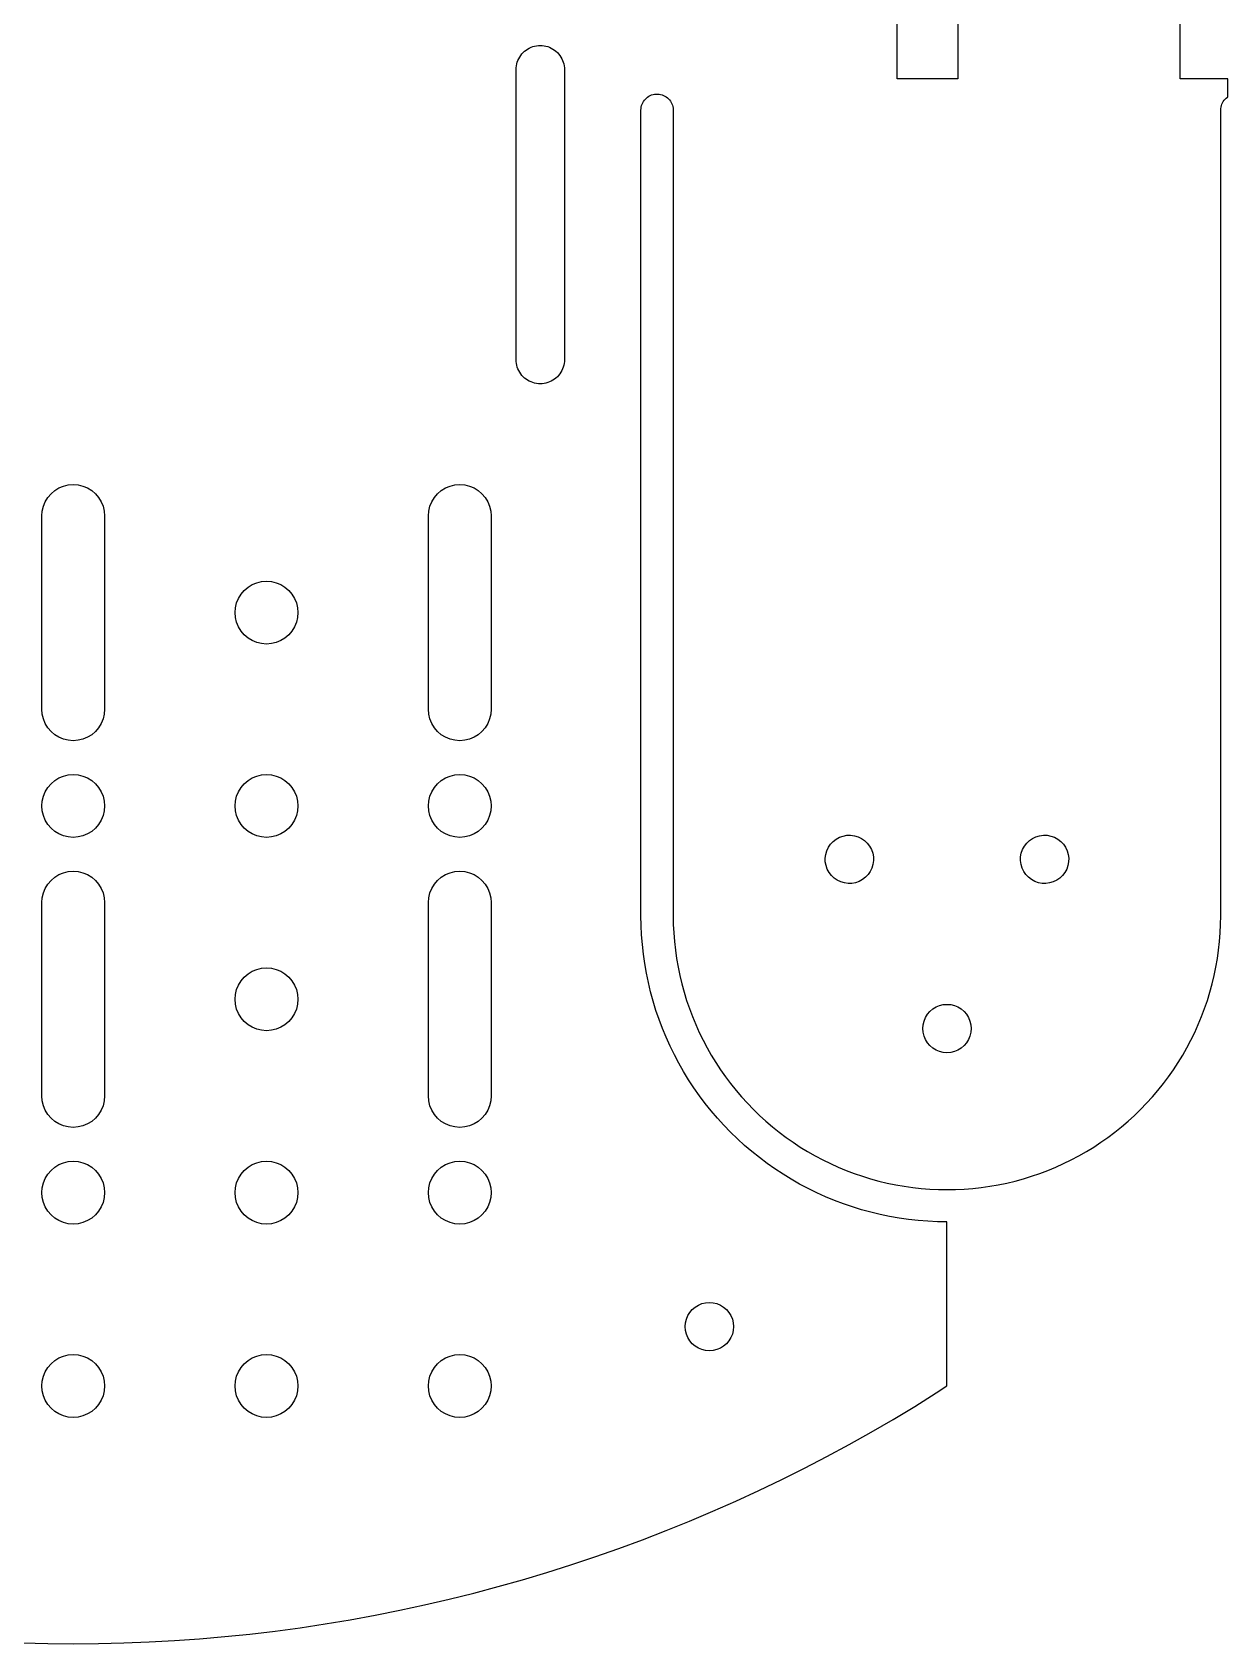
# Model space of a CAD drawing. Header units: metres. Extents: x -72 to 72, y -100 to 100.
# Drawn here: x -2.5 to 71.7, y -100 to 0 of the extents above; entities that cross this region are included whole.
import ezdxf

# ---------------------------------------------------------------- set-up
doc = ezdxf.new("R2010")
doc.units = ezdxf.units.M

msp = doc.modelspace()

# ---------------------------------------------------------------- linework, layer by layer
for p, q in [((51.1544, -2.86661), (51.1543, 13.8333)), ((54.9233, 13.8334), (54.9233, -2.86661)), ((68.7389, -2.86661), (68.7388, 13.8333)), ((28.2162, -1.02103), (28.319, -0.96349)), ((28.319, -0.96349), (28.426, -0.91417)), ((28.426, -0.91417), (28.5365, -0.87341)), ((28.5365, -0.87341), (28.6498, -0.84143)), ((28.6498, -0.84143), (28.7653, -0.81847)), ((28.7653, -0.81847), (28.8823, -0.80461)), ((28.8823, -0.80461), (29, -0.79999)), ((29, -0.79999), (29.1177, -0.80461)), ((29.1177, -0.80461), (29.2346, -0.81847)), ((29.2346, -0.81847), (29.3502, -0.84143)), ((29.3502, -0.84143), (29.4635, -0.87341)), ((29.4635, -0.87341), (29.574, -0.91417)), ((29.574, -0.91417), (29.681, -0.96349)), ((29.681, -0.96349), (29.7837, -1.02103)), ((27.5185, -2.06534), (27.5414, -1.94983)), ((27.5414, -1.94983), (27.5734, -1.83647)), ((27.5734, -1.83647), (27.6142, -1.72597)), ((27.6142, -1.72597), (27.6635, -1.619)), ((27.6635, -1.619), (27.721, -1.51625)), ((27.721, -1.51625), (27.7865, -1.41832)), ((27.7865, -1.41832), (27.8594, -1.32582)), ((27.8594, -1.32582), (27.9393, -1.23933)), ((27.9393, -1.23933), (28.0258, -1.15938)), ((28.0258, -1.15938), (28.1183, -1.08647)), ((28.1183, -1.08647), (28.2162, -1.02103)), ((29.7837, -1.02103), (29.8817, -1.08647)), ((29.8817, -1.08647), (29.9742, -1.15938)), ((29.9742, -1.15938), (30.0607, -1.23933)), ((30.0607, -1.23933), (30.1406, -1.32582)), ((30.1406, -1.32582), (30.2135, -1.41832)), ((30.2135, -1.41832), (30.2789, -1.51625)), ((30.2789, -1.51625), (30.3365, -1.619)), ((30.3365, -1.619), (30.3858, -1.72597)), ((30.3858, -1.72597), (30.4266, -1.83647)), ((30.4266, -1.83647), (30.4585, -1.94983)), ((30.4585, -1.94983), (30.4815, -2.06534)), ((27.5, -2.29999), (27.5046, -2.1823)), ((27.5, -20.3), (27.5, -2.29999)), ((27.5046, -2.1823), (27.5185, -2.06534)), ((30.4815, -2.06534), (30.4954, -2.1823)), ((30.4954, -2.1823), (30.5, -2.29999)), ((30.5, -2.29999), (30.5, -20.3)), ((54.9233, -2.86661), (51.1544, -2.86661)), ((71.686, -2.86661), (68.7389, -2.86661)), ((71.686, -3.99159), (71.686, -2.86661)), ((35.6645, -4.00574), (35.7432, -3.95401)), ((35.7432, -3.95401), (35.8265, -3.90993)), ((35.8265, -3.90993), (35.9135, -3.87387)), ((35.9135, -3.87387), (36.0036, -3.84616)), ((36.0036, -3.84616), (36.0958, -3.82706)), ((36.0958, -3.82706), (36.1895, -3.81673)), ((36.1895, -3.81673), (36.2837, -3.81525)), ((36.2837, -3.81525), (36.3776, -3.82263)), ((36.3776, -3.82263), (36.4704, -3.83884)), ((36.4704, -3.83884), (36.5613, -3.86369)), ((36.5613, -3.86369), (36.6494, -3.897)), ((36.6494, -3.897), (36.734, -3.93845)), ((36.734, -3.93845), (36.8143, -3.98767)), ((36.8143, -3.98767), (36.8897, -4.04424)), ((71.6644, -4.00574), (71.686, -3.99159)), ((35.2522, -4.81474), (35.2567, -4.72064)), ((35.2522, -54.8147), (35.2522, -4.81474)), ((35.2567, -4.72064), (35.27, -4.62737)), ((35.27, -4.62737), (35.292, -4.53577)), ((35.292, -4.53577), (35.3225, -4.44662)), ((35.3225, -4.44662), (35.3612, -4.36076)), ((35.3612, -4.36076), (35.4079, -4.27893)), ((35.4079, -4.27893), (35.4621, -4.20184)), ((35.4621, -4.20184), (35.5233, -4.1302)), ((35.5233, -4.1302), (35.5909, -4.06464)), ((35.5909, -4.06464), (35.6645, -4.00574)), ((36.8897, -4.04424), (36.9594, -4.10765)), ((36.9594, -4.10765), (37.0228, -4.17732)), ((37.0228, -4.17732), (37.0793, -4.25267)), ((37.0793, -4.25267), (37.1286, -4.33299)), ((37.1286, -4.33299), (37.17, -4.4176)), ((37.17, -4.4176), (37.2033, -4.50574)), ((37.2033, -4.50574), (37.2282, -4.5966)), ((37.2282, -4.5966), (37.2444, -4.68942)), ((37.2444, -4.68942), (37.2518, -4.78334)), ((37.2518, -4.78334), (37.2522, -54.8147)), ((71.2522, -4.81474), (71.2567, -4.72064)), ((71.2522, -54.8147), (71.2522, -4.81474)), ((71.2567, -4.72064), (71.2699, -4.62737)), ((71.2699, -4.62737), (71.2919, -4.53577)), ((71.2919, -4.53577), (71.3225, -4.44662)), ((71.3225, -4.44662), (71.3612, -4.36076)), ((71.3612, -4.36076), (71.4079, -4.27893)), ((71.4079, -4.27893), (71.4621, -4.20184)), ((71.4621, -4.20184), (71.5233, -4.1302)), ((71.5233, -4.1302), (71.5909, -4.06464)), ((71.5909, -4.06464), (71.6644, -4.00574)), ((27.5046, -20.4177), (27.5, -20.3)), ((27.5185, -20.5346), (27.5046, -20.4177)), ((27.5414, -20.6502), (27.5185, -20.5346)), ((27.5734, -20.7635), (27.5414, -20.6502)), ((27.6142, -20.874), (27.5734, -20.7635)), ((27.6635, -20.981), (27.6142, -20.874)), ((27.721, -21.0837), (27.6635, -20.981)), ((30.3365, -20.981), (30.2789, -21.0837)), ((30.3858, -20.874), (30.3365, -20.981)), ((30.4266, -20.7635), (30.3858, -20.874)), ((30.4585, -20.6502), (30.4266, -20.7635)), ((30.4815, -20.5346), (30.4585, -20.6502)), ((30.4954, -20.4177), (30.4815, -20.5346)), ((30.5, -20.3), (30.4954, -20.4177)), ((27.7865, -21.1817), (27.721, -21.0837)), ((27.8594, -21.2742), (27.7865, -21.1817)), ((27.9393, -21.3607), (27.8594, -21.2742)), ((28.0258, -21.4406), (27.9393, -21.3607)), ((28.1183, -21.5135), (28.0258, -21.4406)), ((28.2162, -21.5789), (28.1183, -21.5135)), ((28.319, -21.6365), (28.2162, -21.5789)), ((28.426, -21.6858), (28.319, -21.6365)), ((28.5365, -21.7266), (28.426, -21.6858)), ((28.6498, -21.7585), (28.5365, -21.7266)), ((28.7653, -21.7815), (28.6498, -21.7585)), ((28.8823, -21.7954), (28.7653, -21.7815)), ((29, -21.8), (28.8823, -21.7954)), ((29.1177, -21.7954), (29, -21.8)), ((29.2346, -21.7815), (29.1177, -21.7954)), ((29.3502, -21.7585), (29.2346, -21.7815)), ((29.4635, -21.7266), (29.3502, -21.7585)), ((29.574, -21.6858), (29.4635, -21.7266)), ((29.681, -21.6365), (29.574, -21.6858)), ((29.7837, -21.5789), (29.681, -21.6365)), ((29.8817, -21.5135), (29.7837, -21.5789)), ((29.9742, -21.4406), (29.8817, -21.5135)), ((30.0607, -21.3607), (29.9742, -21.4406)), ((30.1406, -21.2742), (30.0607, -21.3607)), ((30.2135, -21.1817), (30.1406, -21.2742)), ((30.2789, -21.0837), (30.2135, -21.1817)), ((-1.73755, -29.1147), (-1.57765, -28.8538)), ((-1.57765, -28.8538), (-1.37892, -28.6211)), ((-1.37892, -28.6211), (-1.14622, -28.4223)), ((-1.14622, -28.4223), (-0.88531, -28.2625)), ((-0.88531, -28.2625), (-0.6026, -28.1454)), ((-0.6026, -28.1454), (-0.30505, -28.0739)), ((-0.30505, -28.0739), (0, -28.0499)), ((0, -28.0499), (0.30505, -28.0739)), ((0.30505, -28.0739), (0.6026, -28.1454)), ((0.6026, -28.1454), (0.88531, -28.2625)), ((0.88531, -28.2625), (1.14622, -28.4223)), ((1.14622, -28.4223), (1.37892, -28.6211)), ((1.37892, -28.6211), (1.57765, -28.8538)), ((1.57765, -28.8538), (1.73755, -29.1147)), ((22.2624, -29.1147), (22.4223, -28.8538)), ((22.4223, -28.8538), (22.6211, -28.6211)), ((22.6211, -28.6211), (22.8538, -28.4223)), ((22.8538, -28.4223), (23.1147, -28.2625)), ((23.1147, -28.2625), (23.3974, -28.1454)), ((23.3974, -28.1454), (23.6949, -28.0739)), ((23.6949, -28.0739), (24, -28.0499)), ((24, -28.0499), (24.3051, -28.0739)), ((24.3051, -28.0739), (24.6026, -28.1454)), ((24.6026, -28.1454), (24.8853, -28.2625)), ((24.8853, -28.2625), (25.1462, -28.4223)), ((25.1462, -28.4223), (25.3789, -28.6211)), ((25.3789, -28.6211), (25.5777, -28.8538)), ((25.5777, -28.8538), (25.7375, -29.1147)), ((-1.95009, -30), (-1.92609, -29.6949)), ((-1.95009, -42), (-1.95009, -30)), ((-1.92609, -29.6949), (-1.85464, -29.3974)), ((-1.85464, -29.3974), (-1.73755, -29.1147)), ((1.73755, -29.1147), (1.85464, -29.3974)), ((1.85464, -29.3974), (1.92609, -29.6949)), ((1.92609, -29.6949), (1.95009, -30)), ((1.95009, -30), (1.95009, -42)), ((22.0499, -30), (22.0739, -29.6949)), ((22.0499, -42), (22.0499, -30)), ((22.0739, -29.6949), (22.1453, -29.3974)), ((22.1453, -29.3974), (22.2624, -29.1147)), ((25.7375, -29.1147), (25.8546, -29.3974)), ((25.8546, -29.3974), (25.9261, -29.6949)), ((25.9261, -29.6949), (25.9501, -30)), ((25.9501, -30), (25.9501, -42)), ((10.2625, -35.1147), (10.4224, -34.8538)), ((10.4224, -34.8538), (10.6211, -34.6212)), ((10.6211, -34.6212), (10.8538, -34.4224)), ((10.8538, -34.4224), (11.1147, -34.2625)), ((11.1147, -34.2625), (11.3974, -34.1454)), ((11.3974, -34.1454), (11.6949, -34.074)), ((11.6949, -34.074), (12, -34.05)), ((12, -34.05), (12.305, -34.074)), ((12.305, -34.074), (12.6026, -34.1454)), ((12.6026, -34.1454), (12.8853, -34.2625)), ((12.8853, -34.2625), (13.1462, -34.4224)), ((13.1462, -34.4224), (13.3788, -34.6212)), ((13.3788, -34.6212), (13.5776, -34.8538)), ((13.5776, -34.8538), (13.7375, -35.1147)), ((10.05, -36), (10.074, -35.695)), ((10.074, -36.3051), (10.05, -36)), ((10.074, -35.695), (10.1454, -35.3974)), ((10.1454, -35.3974), (10.2625, -35.1147)), ((13.7375, -35.1147), (13.8546, -35.3974)), ((13.8546, -35.3974), (13.926, -35.695)), ((13.926, -35.695), (13.95, -36)), ((13.95, -36), (13.926, -36.3051)), ((10.1454, -36.6026), (10.074, -36.3051)), ((10.2625, -36.8853), (10.1454, -36.6026)), ((10.4224, -37.1462), (10.2625, -36.8853)), ((13.7375, -36.8853), (13.5776, -37.1462)), ((13.8546, -36.6026), (13.7375, -36.8853)), ((13.926, -36.3051), (13.8546, -36.6026)), ((10.6211, -37.3789), (10.4224, -37.1462)), ((10.8538, -37.5776), (10.6211, -37.3789)), ((11.1147, -37.7375), (10.8538, -37.5776)), ((11.3974, -37.8546), (11.1147, -37.7375)), ((11.6949, -37.926), (11.3974, -37.8546)), ((12, -37.95), (11.6949, -37.926)), ((12.305, -37.926), (12, -37.95)), ((12.6026, -37.8546), (12.305, -37.926)), ((12.8853, -37.7375), (12.6026, -37.8546)), ((13.1462, -37.5776), (12.8853, -37.7375)), ((13.3788, -37.3789), (13.1462, -37.5776)), ((13.5776, -37.1462), (13.3788, -37.3789)), ((-1.92609, -42.3051), (-1.95009, -42)), ((1.95009, -42), (1.92609, -42.3051)), ((22.0739, -42.3051), (22.0499, -42)), ((25.9501, -42), (25.9261, -42.3051)), ((-1.85464, -42.6026), (-1.92609, -42.3051)), ((-1.73755, -42.8853), (-1.85464, -42.6026)), ((-1.57765, -43.1462), (-1.73755, -42.8853)), ((1.73755, -42.8853), (1.57765, -43.1462)), ((1.85464, -42.6026), (1.73755, -42.8853)), ((1.92609, -42.3051), (1.85464, -42.6026)), ((22.1453, -42.6026), (22.0739, -42.3051)), ((22.2624, -42.8853), (22.1453, -42.6026)), ((22.4223, -43.1462), (22.2624, -42.8853)), ((25.7375, -42.8853), (25.5777, -43.1462)), ((25.8546, -42.6026), (25.7375, -42.8853)), ((25.9261, -42.3051), (25.8546, -42.6026)), ((-1.37892, -43.3789), (-1.57765, -43.1462)), ((-1.14622, -43.5777), (-1.37892, -43.3789)), ((-0.88531, -43.7376), (-1.14622, -43.5777)), ((-0.6026, -43.8547), (-0.88531, -43.7376)), ((-0.30505, -43.9261), (-0.6026, -43.8547)), ((0, -43.9501), (-0.30505, -43.9261)), ((0.30505, -43.9261), (0, -43.9501)), ((0.6026, -43.8547), (0.30505, -43.9261)), ((0.88531, -43.7376), (0.6026, -43.8547)), ((1.14622, -43.5777), (0.88531, -43.7376)), ((1.37892, -43.3789), (1.14622, -43.5777)), ((1.57765, -43.1462), (1.37892, -43.3789)), ((22.6211, -43.3789), (22.4223, -43.1462)), ((22.8538, -43.5777), (22.6211, -43.3789)), ((23.1147, -43.7376), (22.8538, -43.5777)), ((23.3974, -43.8547), (23.1147, -43.7376)), ((23.6949, -43.9261), (23.3974, -43.8547)), ((24, -43.9501), (23.6949, -43.9261)), ((24.3051, -43.9261), (24, -43.9501)), ((24.6026, -43.8547), (24.3051, -43.9261)), ((24.8853, -43.7376), (24.6026, -43.8547)), ((25.1462, -43.5777), (24.8853, -43.7376)), ((25.3789, -43.3789), (25.1462, -43.5777)), ((25.5777, -43.1462), (25.3789, -43.3789)), ((-1.73746, -47.1147), (-1.57758, -46.8538)), ((-1.57758, -46.8538), (-1.37885, -46.6212)), ((-1.37885, -46.6212), (-1.14618, -46.4224)), ((-1.14618, -46.4224), (-0.88527, -46.2625)), ((-0.88527, -46.2625), (-0.60257, -46.1454)), ((-0.60257, -46.1454), (-0.30504, -46.074)), ((-0.30504, -46.074), (0, -46.05)), ((0, -46.05), (0.30504, -46.074)), ((0.30504, -46.074), (0.60257, -46.1454)), ((0.60257, -46.1454), (0.88527, -46.2625)), ((0.88527, -46.2625), (1.14618, -46.4224)), ((1.14618, -46.4224), (1.37885, -46.6212)), ((1.37885, -46.6212), (1.57758, -46.8538)), ((1.57758, -46.8538), (1.73746, -47.1147)), ((10.2625, -47.1147), (10.4224, -46.8538)), ((10.4224, -46.8538), (10.6211, -46.6212)), ((10.6211, -46.6212), (10.8538, -46.4224)), ((10.8538, -46.4224), (11.1147, -46.2625)), ((11.1147, -46.2625), (11.3974, -46.1454)), ((11.3974, -46.1454), (11.6949, -46.074)), ((11.6949, -46.074), (12, -46.05)), ((12, -46.05), (12.305, -46.074)), ((12.305, -46.074), (12.6026, -46.1454)), ((12.6026, -46.1454), (12.8853, -46.2625)), ((12.8853, -46.2625), (13.1462, -46.4224)), ((13.1462, -46.4224), (13.3788, -46.6212)), ((13.3788, -46.6212), (13.5776, -46.8538)), ((13.5776, -46.8538), (13.7375, -47.1147)), ((22.2625, -47.1147), (22.4224, -46.8538)), ((22.4224, -46.8538), (22.6211, -46.6212)), ((22.6211, -46.6212), (22.8538, -46.4224)), ((22.8538, -46.4224), (23.1147, -46.2625)), ((23.1147, -46.2625), (23.3974, -46.1454)), ((23.3974, -46.1454), (23.6949, -46.074)), ((23.6949, -46.074), (24, -46.05)), ((24, -46.05), (24.305, -46.074)), ((24.305, -46.074), (24.6026, -46.1454)), ((24.6026, -46.1454), (24.8853, -46.2625)), ((24.8853, -46.2625), (25.1462, -46.4224)), ((25.1462, -46.4224), (25.3788, -46.6212)), ((25.3788, -46.6212), (25.5776, -46.8538)), ((25.5776, -46.8538), (25.7375, -47.1147)), ((-1.95, -48), (-1.92598, -47.695)), ((-1.92598, -48.3051), (-1.95, -48)), ((-1.92598, -47.695), (-1.85455, -47.3974)), ((-1.85455, -47.3974), (-1.73746, -47.1147)), ((1.73746, -47.1147), (1.85455, -47.3974)), ((1.85455, -47.3974), (1.92598, -47.695)), ((1.92598, -47.695), (1.95, -48)), ((1.95, -48), (1.92598, -48.3051)), ((10.05, -48), (10.074, -47.695)), ((10.074, -48.3051), (10.05, -48)), ((10.074, -47.695), (10.1454, -47.3974)), ((10.1454, -47.3974), (10.2625, -47.1147)), ((13.7375, -47.1147), (13.8546, -47.3974)), ((13.8546, -47.3974), (13.926, -47.695)), ((13.926, -47.695), (13.95, -48)), ((13.95, -48), (13.926, -48.3051)), ((22.05, -48), (22.074, -47.695)), ((22.074, -48.3051), (22.05, -48)), ((22.074, -47.695), (22.1454, -47.3974)), ((22.1454, -47.3974), (22.2625, -47.1147)), ((25.7375, -47.1147), (25.8546, -47.3974)), ((25.8546, -47.3974), (25.926, -47.695)), ((25.926, -47.695), (25.95, -48)), ((25.95, -48), (25.926, -48.3051)), ((-1.85455, -48.6026), (-1.92598, -48.3051)), ((-1.73746, -48.8853), (-1.85455, -48.6026)), ((-1.57758, -49.1462), (-1.73746, -48.8853)), ((1.73746, -48.8853), (1.57758, -49.1462)), ((1.85455, -48.6026), (1.73746, -48.8853)), ((1.92598, -48.3051), (1.85455, -48.6026)), ((10.1454, -48.6026), (10.074, -48.3051)), ((10.2625, -48.8853), (10.1454, -48.6026)), ((10.4224, -49.1462), (10.2625, -48.8853)), ((13.7375, -48.8853), (13.5776, -49.1462)), ((13.8546, -48.6026), (13.7375, -48.8853)), ((13.926, -48.3051), (13.8546, -48.6026)), ((22.1454, -48.6026), (22.074, -48.3051)), ((22.2625, -48.8853), (22.1454, -48.6026)), ((22.4224, -49.1462), (22.2625, -48.8853)), ((25.7375, -48.8853), (25.5776, -49.1462)), ((25.8546, -48.6026), (25.7375, -48.8853)), ((25.926, -48.3051), (25.8546, -48.6026)), ((-1.37885, -49.3789), (-1.57758, -49.1462)), ((-1.14618, -49.5776), (-1.37885, -49.3789)), ((-0.88527, -49.7375), (-1.14618, -49.5776)), ((-0.60257, -49.8546), (-0.88527, -49.7375)), ((-0.30504, -49.926), (-0.60257, -49.8546)), ((0, -49.95), (-0.30504, -49.926)), ((0.30504, -49.926), (0, -49.95)), ((0.60257, -49.8546), (0.30504, -49.926)), ((0.88527, -49.7375), (0.60257, -49.8546)), ((1.14618, -49.5776), (0.88527, -49.7375)), ((1.37885, -49.3789), (1.14618, -49.5776)), ((1.57758, -49.1462), (1.37885, -49.3789)), ((10.6211, -49.3789), (10.4224, -49.1462)), ((10.8538, -49.5776), (10.6211, -49.3789)), ((11.1147, -49.7375), (10.8538, -49.5776)), ((11.3974, -49.8546), (11.1147, -49.7375)), ((11.6949, -49.926), (11.3974, -49.8546)), ((12, -49.95), (11.6949, -49.926)), ((12.305, -49.926), (12, -49.95)), ((12.6026, -49.8546), (12.305, -49.926)), ((12.8853, -49.7375), (12.6026, -49.8546)), ((13.1462, -49.5776), (12.8853, -49.7375)), ((13.3788, -49.3789), (13.1462, -49.5776)), ((13.5776, -49.1462), (13.3788, -49.3789)), ((22.6211, -49.3789), (22.4224, -49.1462)), ((22.8538, -49.5776), (22.6211, -49.3789)), ((23.1147, -49.7375), (22.8538, -49.5776)), ((23.3974, -49.8546), (23.1147, -49.7375)), ((23.6949, -49.926), (23.3974, -49.8546)), ((24, -49.95), (23.6949, -49.926)), ((24.305, -49.926), (24, -49.95)), ((24.6026, -49.8546), (24.305, -49.926)), ((24.8853, -49.7375), (24.6026, -49.8546)), ((25.1462, -49.5776), (24.8853, -49.7375)), ((25.3788, -49.3789), (25.1462, -49.5776)), ((25.5776, -49.1462), (25.3788, -49.3789)), ((47.3731, -50.0567), (47.58, -49.9444)), ((47.58, -49.9444), (47.8018, -49.8659)), ((47.8018, -49.8659), (48.0333, -49.823)), ((48.0333, -49.823), (48.2686, -49.8168)), ((48.2686, -49.8168), (48.5019, -49.8475)), ((48.5019, -49.8475), (48.7276, -49.9144)), ((48.7276, -49.9144), (48.9401, -50.0157)), ((59.5644, -50.0157), (59.7769, -49.9144)), ((59.7769, -49.9144), (60.0025, -49.8475)), ((60.0025, -49.8475), (60.2359, -49.8168)), ((60.2359, -49.8168), (60.4712, -49.823)), ((60.4712, -49.823), (60.7026, -49.8659)), ((60.7026, -49.8659), (60.9245, -49.9444)), ((60.9245, -49.9444), (61.1314, -50.0567)), ((46.6921, -51.2363), (46.7229, -51.0029)), ((46.7229, -51.0029), (46.7897, -50.7772)), ((46.7897, -50.7772), (46.891, -50.5647)), ((46.891, -50.5647), (47.0244, -50.3708)), ((47.0244, -50.3708), (47.1864, -50.2)), ((47.1864, -50.2), (47.3731, -50.0567)), ((48.9401, -50.0157), (49.134, -50.149)), ((49.134, -50.149), (49.3048, -50.3111)), ((49.3048, -50.3111), (49.4481, -50.4978)), ((49.4481, -50.4978), (49.5604, -50.7047)), ((49.5604, -50.7047), (49.639, -50.9265)), ((49.639, -50.9265), (49.6819, -51.158)), ((58.8226, -51.158), (58.8655, -50.9265)), ((58.8655, -50.9265), (58.9441, -50.7047)), ((58.9441, -50.7047), (59.0564, -50.4978)), ((59.0564, -50.4978), (59.1997, -50.3111)), ((59.1997, -50.3111), (59.3704, -50.149)), ((59.3704, -50.149), (59.5644, -50.0157)), ((61.1314, -50.0567), (61.3181, -50.2)), ((61.3181, -50.2), (61.4801, -50.3708)), ((61.4801, -50.3708), (61.6134, -50.5647)), ((61.6134, -50.5647), (61.7148, -50.7772)), ((61.7148, -50.7772), (61.7816, -51.0029)), ((61.7816, -51.0029), (61.8124, -51.2363)), ((46.6983, -51.4715), (46.6921, -51.2363)), ((46.7412, -51.703), (46.6983, -51.4715)), ((46.8197, -51.9249), (46.7412, -51.703)), ((46.9321, -52.1317), (46.8197, -51.9249)), ((49.5904, -51.8523), (49.4891, -52.0647)), ((49.6573, -51.6266), (49.5904, -51.8523)), ((49.688, -51.3932), (49.6573, -51.6266)), ((49.6819, -51.158), (49.688, -51.3932)), ((58.8165, -51.3932), (58.8226, -51.158)), ((58.8472, -51.6266), (58.8165, -51.3932)), ((58.914, -51.8523), (58.8472, -51.6266)), ((59.0154, -52.0647), (58.914, -51.8523)), ((61.6847, -51.9249), (61.5724, -52.1317)), ((61.7633, -51.703), (61.6847, -51.9249)), ((61.8062, -51.4715), (61.7633, -51.703)), ((61.8124, -51.2363), (61.8062, -51.4715)), ((-1.73755, -53.1147), (-1.57765, -52.8538)), ((-1.57765, -52.8538), (-1.37892, -52.6211)), ((-1.37892, -52.6211), (-1.14622, -52.4223)), ((-1.14622, -52.4223), (-0.88531, -52.2625)), ((-0.88531, -52.2625), (-0.6026, -52.1454)), ((-0.6026, -52.1454), (-0.30505, -52.0739)), ((-0.30505, -52.0739), (0, -52.0499)), ((0, -52.0499), (0.30505, -52.0739)), ((0.30505, -52.0739), (0.6026, -52.1454)), ((0.6026, -52.1454), (0.88531, -52.2625)), ((0.88531, -52.2625), (1.14622, -52.4223)), ((1.14622, -52.4223), (1.37892, -52.6211)), ((1.37892, -52.6211), (1.57765, -52.8538)), ((1.57765, -52.8538), (1.73755, -53.1147)), ((22.2624, -53.1147), (22.4223, -52.8538)), ((22.4223, -52.8538), (22.6211, -52.6211)), ((22.6211, -52.6211), (22.8538, -52.4223)), ((22.8538, -52.4223), (23.1147, -52.2625)), ((23.1147, -52.2625), (23.3974, -52.1454)), ((23.3974, -52.1454), (23.6949, -52.0739)), ((23.6949, -52.0739), (24, -52.0499)), ((24, -52.0499), (24.3051, -52.0739)), ((24.3051, -52.0739), (24.6026, -52.1454)), ((24.6026, -52.1454), (24.8853, -52.2625)), ((24.8853, -52.2625), (25.1462, -52.4223)), ((25.1462, -52.4223), (25.3789, -52.6211)), ((25.3789, -52.6211), (25.5777, -52.8538)), ((25.5777, -52.8538), (25.7375, -53.1147)), ((47.0754, -52.3185), (46.9321, -52.1317)), ((47.2461, -52.4805), (47.0754, -52.3185)), ((47.4401, -52.6138), (47.2461, -52.4805)), ((47.6525, -52.7151), (47.4401, -52.6138)), ((47.8782, -52.782), (47.6525, -52.7151)), ((48.1116, -52.8127), (47.8782, -52.782)), ((48.3469, -52.8065), (48.1116, -52.8127)), ((48.5783, -52.7636), (48.3469, -52.8065)), ((48.8002, -52.6851), (48.5783, -52.7636)), ((49.007, -52.5728), (48.8002, -52.6851)), ((49.1938, -52.4295), (49.007, -52.5728)), ((49.3558, -52.2587), (49.1938, -52.4295)), ((49.4891, -52.0647), (49.3558, -52.2587)), ((59.1487, -52.2587), (59.0154, -52.0647)), ((59.3107, -52.4295), (59.1487, -52.2587)), ((59.4975, -52.5728), (59.3107, -52.4295)), ((59.7043, -52.6851), (59.4975, -52.5728)), ((59.9262, -52.7636), (59.7043, -52.6851)), ((60.1576, -52.8065), (59.9262, -52.7636)), ((60.3929, -52.8127), (60.1576, -52.8065)), ((60.6263, -52.782), (60.3929, -52.8127)), ((60.852, -52.7151), (60.6263, -52.782)), ((61.0644, -52.6138), (60.852, -52.7151)), ((61.2584, -52.4805), (61.0644, -52.6138)), ((61.4291, -52.3185), (61.2584, -52.4805)), ((61.5724, -52.1317), (61.4291, -52.3185)), ((-1.95009, -54), (-1.92609, -53.6949)), ((-1.95009, -66), (-1.95009, -54)), ((-1.92609, -53.6949), (-1.85464, -53.3974)), ((-1.85464, -53.3974), (-1.73755, -53.1147)), ((1.73755, -53.1147), (1.85464, -53.3974)), ((1.85464, -53.3974), (1.92609, -53.6949)), ((1.92609, -53.6949), (1.95009, -54)), ((1.95009, -54), (1.95009, -66)), ((22.0499, -54), (22.0739, -53.6949)), ((22.0499, -66), (22.0499, -54)), ((22.0739, -53.6949), (22.1453, -53.3974)), ((22.1453, -53.3974), (22.2624, -53.1147)), ((25.7375, -53.1147), (25.8546, -53.3974)), ((25.8546, -53.3974), (25.9261, -53.6949)), ((25.9261, -53.6949), (25.9501, -54)), ((25.9501, -54), (25.9501, -66)), ((35.2616, -55.4115), (35.2522, -54.8147)), ((37.2522, -54.8147), (37.2606, -55.3487)), ((71.2439, -55.3487), (71.2522, -54.8147)), ((35.2897, -56.0078), (35.2616, -55.4115)), ((35.3366, -56.6028), (35.2897, -56.0078)), ((37.2606, -55.3487), (37.2858, -55.8822)), ((37.2858, -55.8822), (37.3277, -56.4146)), ((71.1768, -56.4146), (71.2187, -55.8822)), ((71.2187, -55.8822), (71.2439, -55.3487)), ((35.4021, -57.1961), (35.3366, -56.6028)), ((37.3277, -56.4146), (37.3863, -56.9454)), ((37.3863, -56.9454), (37.4615, -57.4741)), ((71.0429, -57.4741), (71.1182, -56.9454)), ((71.1182, -56.9454), (71.1768, -56.4146)), ((35.4862, -57.787), (35.4021, -57.1961)), ((35.5888, -58.375), (35.4862, -57.787)), ((37.4615, -57.4741), (37.5534, -58.0002)), ((37.5534, -58.0002), (37.6617, -58.5232)), ((70.8428, -58.5232), (70.9511, -58.0002)), ((70.9511, -58.0002), (71.0429, -57.4741)), ((10.2625, -59.1147), (10.4224, -58.8538)), ((10.4224, -58.8538), (10.6211, -58.6212)), ((10.6211, -58.6212), (10.8538, -58.4224)), ((10.8538, -58.4224), (11.1147, -58.2625)), ((11.1147, -58.2625), (11.3974, -58.1454)), ((11.3974, -58.1454), (11.6949, -58.074)), ((11.6949, -58.074), (12, -58.05)), ((12, -58.05), (12.305, -58.074)), ((12.305, -58.074), (12.6026, -58.1454)), ((12.6026, -58.1454), (12.8853, -58.2625)), ((12.8853, -58.2625), (13.1462, -58.4224)), ((13.1462, -58.4224), (13.3788, -58.6212)), ((13.3788, -58.6212), (13.5776, -58.8538)), ((13.5776, -58.8538), (13.7375, -59.1147)), ((35.7098, -58.9595), (35.5888, -58.375)), ((35.8492, -59.5398), (35.7098, -58.9595)), ((37.6617, -58.5232), (37.7863, -59.0425)), ((70.7182, -59.0425), (70.8428, -58.5232)), ((10.05, -60), (10.074, -59.695)), ((10.074, -60.305), (10.05, -60)), ((10.074, -59.695), (10.1454, -59.3974)), ((10.1454, -59.3974), (10.2625, -59.1147)), ((13.7375, -59.1147), (13.8546, -59.3974)), ((13.8546, -59.3974), (13.926, -59.695)), ((13.926, -59.695), (13.95, -60)), ((13.95, -60), (13.926, -60.305)), ((36.0067, -60.1156), (35.8492, -59.5398)), ((37.7863, -59.0425), (37.9273, -59.5576)), ((37.9273, -59.5576), (38.0843, -60.068)), ((70.4202, -60.068), (70.5772, -59.5576)), ((70.5772, -59.5576), (70.7182, -59.0425)), ((10.1454, -60.6026), (10.074, -60.305)), ((10.2625, -60.8853), (10.1454, -60.6026)), ((10.4224, -61.1462), (10.2625, -60.8853)), ((13.7375, -60.8853), (13.5776, -61.1462)), ((13.8546, -60.6026), (13.7375, -60.8853)), ((13.926, -60.305), (13.8546, -60.6026)), ((36.1822, -60.6861), (36.0067, -60.1156)), ((36.3755, -61.2508), (36.1822, -60.6861)), ((38.0843, -60.068), (38.2573, -60.5733)), ((38.2573, -60.5733), (38.446, -61.0728)), ((52.9157, -61.1337), (53.0387, -60.9331)), ((53.0387, -60.9331), (53.1916, -60.7541)), ((53.1916, -60.7541), (53.3706, -60.6012)), ((53.3706, -60.6012), (53.5713, -60.4782)), ((53.5713, -60.4782), (53.7887, -60.3882)), ((53.7887, -60.3882), (54.0176, -60.3332)), ((54.0176, -60.3332), (54.2522, -60.3147)), ((54.2522, -60.3147), (54.4869, -60.3332)), ((54.4869, -60.3332), (54.7158, -60.3882)), ((54.7158, -60.3882), (54.9332, -60.4782)), ((54.9332, -60.4782), (55.1339, -60.6012)), ((55.1339, -60.6012), (55.3129, -60.7541)), ((55.3129, -60.7541), (55.4658, -60.9331)), ((55.4658, -60.9331), (55.5887, -61.1337)), ((70.0584, -61.0728), (70.2472, -60.5733)), ((70.2472, -60.5733), (70.4202, -60.068)), ((10.6211, -61.3788), (10.4224, -61.1462)), ((10.8538, -61.5776), (10.6211, -61.3788)), ((11.1147, -61.7375), (10.8538, -61.5776)), ((11.3974, -61.8546), (11.1147, -61.7375)), ((11.6949, -61.926), (11.3974, -61.8546)), ((12, -61.95), (11.6949, -61.926)), ((12.305, -61.926), (12, -61.95)), ((12.6026, -61.8546), (12.305, -61.926)), ((12.8853, -61.7375), (12.6026, -61.8546)), ((13.1462, -61.5776), (12.8853, -61.7375)), ((13.3788, -61.3788), (13.1462, -61.5776)), ((13.5776, -61.1462), (13.3788, -61.3788)), ((36.5865, -61.8091), (36.3755, -61.2508)), ((36.8149, -62.3605), (36.5865, -61.8091)), ((38.446, -61.0728), (38.6504, -61.5663)), ((38.6504, -61.5663), (38.8702, -62.053)), ((52.7522, -61.8147), (52.7707, -61.5801)), ((52.7707, -62.0494), (52.7522, -61.8147)), ((52.7707, -61.5801), (52.8257, -61.3512)), ((52.8257, -61.3512), (52.9157, -61.1337)), ((55.5887, -61.1337), (55.6788, -61.3512)), ((55.6788, -61.3512), (55.7338, -61.5801)), ((55.7338, -61.5801), (55.7522, -61.8147)), ((55.7522, -61.8147), (55.7338, -62.0494)), ((69.6343, -62.053), (69.8541, -61.5663)), ((69.8541, -61.5663), (70.0584, -61.0728)), ((37.0605, -62.9045), (36.8149, -62.3605)), ((37.3231, -63.4406), (37.0605, -62.9045)), ((38.8702, -62.053), (39.1051, -62.5326)), ((39.1051, -62.5326), (39.355, -63.0045)), ((39.355, -63.0045), (39.6196, -63.4684)), ((52.8257, -62.2783), (52.7707, -62.0494)), ((52.9157, -62.4957), (52.8257, -62.2783)), ((53.0387, -62.6964), (52.9157, -62.4957)), ((53.1916, -62.8754), (53.0387, -62.6964)), ((53.3706, -63.0283), (53.1916, -62.8754)), ((55.3129, -62.8754), (55.1339, -63.0283)), ((55.4658, -62.6964), (55.3129, -62.8754)), ((55.5887, -62.4957), (55.4658, -62.6964)), ((55.6788, -62.2783), (55.5887, -62.4957)), ((55.7338, -62.0494), (55.6788, -62.2783)), ((68.8849, -63.4684), (69.1494, -63.0045)), ((69.1494, -63.0045), (69.3994, -62.5326)), ((69.3994, -62.5326), (69.6343, -62.053)), ((37.6024, -63.968), (37.3231, -63.4406)), ((37.8981, -64.4865), (37.6024, -63.968)), ((39.6196, -63.4684), (39.8987, -63.9238)), ((39.8987, -63.9238), (40.1919, -64.3701)), ((53.5713, -63.1512), (53.3706, -63.0283)), ((53.7887, -63.2413), (53.5713, -63.1512)), ((54.0176, -63.2963), (53.7887, -63.2413)), ((54.2522, -63.3147), (54.0176, -63.2963)), ((54.4869, -63.2963), (54.2522, -63.3147)), ((54.7158, -63.2413), (54.4869, -63.2963)), ((54.9332, -63.1512), (54.7158, -63.2413)), ((55.1339, -63.0283), (54.9332, -63.1512)), ((68.3126, -64.3701), (68.6058, -63.9238)), ((68.6058, -63.9238), (68.8849, -63.4684)), ((38.21, -64.9954), (37.8981, -64.4865)), ((38.5377, -65.4943), (38.21, -64.9954)), ((40.1919, -64.3701), (40.499, -64.8071)), ((40.499, -64.8071), (40.8196, -65.2342)), ((67.6849, -65.2342), (68.0055, -64.8071)), ((68.0055, -64.8071), (68.3126, -64.3701)), ((-1.92609, -66.3051), (-1.95009, -66)), ((1.95009, -66), (1.92609, -66.3051)), ((22.0739, -66.3051), (22.0499, -66)), ((25.9501, -66), (25.9261, -66.3051)), ((38.8809, -65.9827), (38.5377, -65.4943)), ((39.2393, -66.46), (38.8809, -65.9827)), ((40.8196, -65.2342), (41.1535, -65.6509)), ((41.1535, -65.6509), (41.5004, -66.057)), ((67.0041, -66.057), (67.351, -65.6509)), ((67.351, -65.6509), (67.6849, -65.2342)), ((-1.85464, -66.6026), (-1.92609, -66.3051)), ((-1.73755, -66.8853), (-1.85464, -66.6026)), ((-1.57765, -67.1462), (-1.73755, -66.8853)), ((1.73755, -66.8853), (1.57765, -67.1462)), ((1.85464, -66.6026), (1.73755, -66.8853)), ((1.92609, -66.3051), (1.85464, -66.6026)), ((22.1453, -66.6026), (22.0739, -66.3051)), ((22.2624, -66.8853), (22.1453, -66.6026)), ((22.4223, -67.1462), (22.2624, -66.8853)), ((25.7375, -66.8853), (25.5777, -67.1462)), ((25.8546, -66.6026), (25.7375, -66.8853)), ((25.9261, -66.3051), (25.8546, -66.6026)), ((39.6125, -66.9258), (39.2393, -66.46)), ((40.0001, -67.3797), (39.6125, -66.9258)), ((41.5004, -66.057), (41.8598, -66.452)), ((41.8598, -66.452), (42.2314, -66.8356)), ((42.2314, -66.8356), (42.6149, -67.2072)), ((65.8895, -67.2072), (66.2731, -66.8356)), ((66.2731, -66.8356), (66.6447, -66.452)), ((66.6447, -66.452), (67.0041, -66.057)), ((-1.37892, -67.3789), (-1.57765, -67.1462)), ((-1.14622, -67.5777), (-1.37892, -67.3789)), ((-0.88531, -67.7375), (-1.14622, -67.5777)), ((-0.6026, -67.8546), (-0.88531, -67.7375)), ((-0.30505, -67.9261), (-0.6026, -67.8546)), ((0, -67.9501), (-0.30505, -67.9261)), ((0.30505, -67.9261), (0, -67.9501)), ((0.6026, -67.8546), (0.30505, -67.9261)), ((0.88531, -67.7375), (0.6026, -67.8546)), ((1.14622, -67.5777), (0.88531, -67.7375)), ((1.37892, -67.3789), (1.14622, -67.5777)), ((1.57765, -67.1462), (1.37892, -67.3789)), ((22.6211, -67.3789), (22.4223, -67.1462)), ((22.8538, -67.5777), (22.6211, -67.3789)), ((23.1147, -67.7375), (22.8538, -67.5777)), ((23.3974, -67.8546), (23.1147, -67.7375)), ((23.6949, -67.9261), (23.3974, -67.8546)), ((24, -67.9501), (23.6949, -67.9261)), ((24.3051, -67.9261), (24, -67.9501)), ((24.6026, -67.8546), (24.3051, -67.9261)), ((24.8853, -67.7375), (24.6026, -67.8546)), ((25.1462, -67.5777), (24.8853, -67.7375)), ((25.3789, -67.3789), (25.1462, -67.5777)), ((25.5777, -67.1462), (25.3789, -67.3789)), ((40.4018, -67.8211), (40.0001, -67.3797)), ((40.8172, -68.2498), (40.4018, -67.8211)), ((42.6149, -67.2072), (43.0099, -67.5666)), ((43.0099, -67.5666), (43.416, -67.9135)), ((43.416, -67.9135), (43.8328, -68.2474)), ((64.6717, -68.2474), (65.0884, -67.9135)), ((65.0884, -67.9135), (65.4945, -67.5666)), ((65.4945, -67.5666), (65.8895, -67.2072)), ((41.2458, -68.6651), (40.8172, -68.2498)), ((41.6873, -69.0668), (41.2458, -68.6651)), ((43.8328, -68.2474), (44.2599, -68.568)), ((44.2599, -68.568), (44.6968, -68.8751)), ((44.6968, -68.8751), (45.1432, -69.1683)), ((63.3613, -69.1683), (63.8076, -68.8751)), ((63.8076, -68.8751), (64.2446, -68.568)), ((64.2446, -68.568), (64.6717, -68.2474)), ((42.1412, -69.4545), (41.6873, -69.0668)), ((42.607, -69.8277), (42.1412, -69.4545)), ((43.0843, -70.1861), (42.607, -69.8277)), ((45.1432, -69.1683), (45.5985, -69.4474)), ((45.5985, -69.4474), (46.0624, -69.7119)), ((46.0624, -69.7119), (46.5344, -69.9619)), ((46.5344, -69.9619), (47.014, -70.1968)), ((61.4905, -70.1968), (61.9701, -69.9619)), ((61.9701, -69.9619), (62.442, -69.7119)), ((62.442, -69.7119), (62.9059, -69.4474)), ((62.9059, -69.4474), (63.3613, -69.1683)), ((-1.73746, -71.1147), (-1.57758, -70.8538)), ((-1.57758, -70.8538), (-1.37885, -70.6211)), ((-1.37885, -70.6211), (-1.14618, -70.4224)), ((-1.14618, -70.4224), (-0.88527, -70.2625)), ((-0.88527, -70.2625), (-0.60257, -70.1454)), ((-0.60257, -70.1454), (-0.30504, -70.074)), ((-0.30504, -70.074), (0, -70.05)), ((0, -70.05), (0.30504, -70.074)), ((0.30504, -70.074), (0.60257, -70.1454)), ((0.60257, -70.1454), (0.88527, -70.2625)), ((0.88527, -70.2625), (1.14618, -70.4224)), ((1.14618, -70.4224), (1.37885, -70.6211)), ((1.37885, -70.6211), (1.57758, -70.8538)), ((1.57758, -70.8538), (1.73746, -71.1147)), ((10.2625, -71.1147), (10.4224, -70.8538)), ((10.4224, -70.8538), (10.6211, -70.6211)), ((10.6211, -70.6211), (10.8538, -70.4224)), ((10.8538, -70.4224), (11.1147, -70.2625)), ((11.1147, -70.2625), (11.3974, -70.1454)), ((11.3974, -70.1454), (11.6949, -70.074)), ((11.6949, -70.074), (12, -70.05)), ((12, -70.05), (12.305, -70.074)), ((12.305, -70.074), (12.6026, -70.1454)), ((12.6026, -70.1454), (12.8853, -70.2625)), ((12.8853, -70.2625), (13.1462, -70.4224)), ((13.1462, -70.4224), (13.3788, -70.6211)), ((13.3788, -70.6211), (13.5776, -70.8538)), ((13.5776, -70.8538), (13.7375, -71.1147)), ((22.2625, -71.1147), (22.4224, -70.8538)), ((22.4224, -70.8538), (22.6211, -70.6211)), ((22.6211, -70.6211), (22.8538, -70.4224)), ((22.8538, -70.4224), (23.1147, -70.2625)), ((23.1147, -70.2625), (23.3974, -70.1454)), ((23.3974, -70.1454), (23.6949, -70.074)), ((23.6949, -70.074), (24, -70.05)), ((24, -70.05), (24.305, -70.074)), ((24.305, -70.074), (24.6026, -70.1454)), ((24.6026, -70.1454), (24.8853, -70.2625)), ((24.8853, -70.2625), (25.1462, -70.4224)), ((25.1462, -70.4224), (25.3788, -70.6211)), ((25.3788, -70.6211), (25.5776, -70.8538)), ((25.5776, -70.8538), (25.7375, -71.1147)), ((43.5727, -70.5293), (43.0843, -70.1861)), ((44.0715, -70.857), (43.5727, -70.5293)), ((44.5805, -71.1688), (44.0715, -70.857)), ((47.014, -70.1968), (47.5007, -70.4166)), ((47.5007, -70.4166), (47.9941, -70.6209)), ((47.9941, -70.6209), (48.4937, -70.8097)), ((48.4937, -70.8097), (48.999, -70.9827)), ((48.999, -70.9827), (49.5094, -71.1397)), ((58.9951, -71.1397), (59.5055, -70.9827)), ((59.5055, -70.9827), (60.0108, -70.8097)), ((60.0108, -70.8097), (60.5103, -70.6209)), ((60.5103, -70.6209), (61.0038, -70.4166)), ((61.0038, -70.4166), (61.4905, -70.1968)), ((-1.95, -72), (-1.92598, -71.6949)), ((-1.92598, -72.305), (-1.95, -72)), ((-1.92598, -71.6949), (-1.85455, -71.3974)), ((-1.85455, -71.3974), (-1.73746, -71.1147)), ((1.73746, -71.1147), (1.85455, -71.3974)), ((1.85455, -71.3974), (1.92598, -71.6949)), ((1.92598, -71.6949), (1.95, -72)), ((1.95, -72), (1.92598, -72.305)), ((10.05, -72), (10.074, -71.6949)), ((10.074, -72.305), (10.05, -72)), ((10.074, -71.6949), (10.1454, -71.3974)), ((10.1454, -71.3974), (10.2625, -71.1147)), ((13.7375, -71.1147), (13.8546, -71.3974)), ((13.8546, -71.3974), (13.926, -71.6949)), ((13.926, -71.6949), (13.95, -72)), ((13.95, -72), (13.926, -72.305)), ((22.05, -72), (22.074, -71.6949)), ((22.074, -72.305), (22.05, -72)), ((22.074, -71.6949), (22.1454, -71.3974)), ((22.1454, -71.3974), (22.2625, -71.1147)), ((25.7375, -71.1147), (25.8546, -71.3974)), ((25.8546, -71.3974), (25.926, -71.6949)), ((25.926, -71.6949), (25.95, -72)), ((25.95, -72), (25.926, -72.305)), ((45.0989, -71.4646), (44.5805, -71.1688)), ((45.6264, -71.7439), (45.0989, -71.4646)), ((46.1624, -72.0065), (45.6264, -71.7439)), ((46.7064, -72.2521), (46.1624, -72.0065)), ((49.5094, -71.1397), (50.0245, -71.2807)), ((50.0245, -71.2807), (50.5438, -71.4053)), ((50.5438, -71.4053), (51.0668, -71.5136)), ((51.0668, -71.5136), (51.5929, -71.6054)), ((51.5929, -71.6054), (52.1216, -71.6807)), ((52.1216, -71.6807), (52.6524, -71.7393)), ((52.6524, -71.7393), (53.1848, -71.7812)), ((53.1848, -71.7812), (53.7183, -71.8064)), ((53.7183, -71.8064), (54.2522, -71.8147)), ((54.2522, -71.8147), (54.7862, -71.8064)), ((54.7862, -71.8064), (55.3197, -71.7812)), ((55.3197, -71.7812), (55.8521, -71.7393)), ((55.8521, -71.7393), (56.3829, -71.6807)), ((56.3829, -71.6807), (56.9116, -71.6054)), ((56.9116, -71.6054), (57.4377, -71.5136)), ((57.4377, -71.5136), (57.9607, -71.4053)), ((57.9607, -71.4053), (58.48, -71.2807)), ((58.48, -71.2807), (58.9951, -71.1397)), ((-1.85455, -72.6026), (-1.92598, -72.305)), ((-1.73746, -72.8853), (-1.85455, -72.6026)), ((-1.57758, -73.1462), (-1.73746, -72.8853)), ((1.73746, -72.8853), (1.57758, -73.1462)), ((1.85455, -72.6026), (1.73746, -72.8853)), ((1.92598, -72.305), (1.85455, -72.6026)), ((10.1454, -72.6026), (10.074, -72.305)), ((10.2625, -72.8853), (10.1454, -72.6026)), ((10.4224, -73.1462), (10.2625, -72.8853)), ((13.7375, -72.8853), (13.5776, -73.1462)), ((13.8546, -72.6026), (13.7375, -72.8853)), ((13.926, -72.305), (13.8546, -72.6026)), ((22.1454, -72.6026), (22.074, -72.305)), ((22.2625, -72.8853), (22.1454, -72.6026)), ((22.4224, -73.1462), (22.2625, -72.8853)), ((25.7375, -72.8853), (25.5776, -73.1462)), ((25.8546, -72.6026), (25.7375, -72.8853)), ((25.926, -72.305), (25.8546, -72.6026)), ((47.2579, -72.4805), (46.7064, -72.2521)), ((47.8162, -72.6915), (47.2579, -72.4805)), ((48.3809, -72.8848), (47.8162, -72.6915)), ((48.9514, -73.0603), (48.3809, -72.8848)), ((-1.37885, -73.3788), (-1.57758, -73.1462)), ((-1.14618, -73.5776), (-1.37885, -73.3788)), ((-0.88527, -73.7375), (-1.14618, -73.5776)), ((-0.60257, -73.8546), (-0.88527, -73.7375)), ((-0.30504, -73.926), (-0.60257, -73.8546)), ((0, -73.95), (-0.30504, -73.926)), ((0.30504, -73.926), (0, -73.95)), ((0.60257, -73.8546), (0.30504, -73.926)), ((0.88527, -73.7375), (0.60257, -73.8546)), ((1.14618, -73.5776), (0.88527, -73.7375)), ((1.37885, -73.3788), (1.14618, -73.5776)), ((1.57758, -73.1462), (1.37885, -73.3788)), ((10.6211, -73.3788), (10.4224, -73.1462)), ((10.8538, -73.5776), (10.6211, -73.3788)), ((11.1147, -73.7375), (10.8538, -73.5776)), ((11.3974, -73.8546), (11.1147, -73.7375)), ((11.6949, -73.926), (11.3974, -73.8546)), ((12, -73.95), (11.6949, -73.926)), ((12.305, -73.926), (12, -73.95)), ((12.6026, -73.8546), (12.305, -73.926)), ((12.8853, -73.7375), (12.6026, -73.8546)), ((13.1462, -73.5776), (12.8853, -73.7375)), ((13.3788, -73.3788), (13.1462, -73.5776)), ((13.5776, -73.1462), (13.3788, -73.3788)), ((22.6211, -73.3788), (22.4224, -73.1462)), ((22.8538, -73.5776), (22.6211, -73.3788)), ((23.1147, -73.7375), (22.8538, -73.5776)), ((23.3974, -73.8546), (23.1147, -73.7375)), ((23.6949, -73.926), (23.3974, -73.8546)), ((24, -73.95), (23.6949, -73.926)), ((24.305, -73.926), (24, -73.95)), ((24.6026, -73.8546), (24.305, -73.926)), ((24.8853, -73.7375), (24.6026, -73.8546)), ((25.1462, -73.5776), (24.8853, -73.7375)), ((25.3788, -73.3788), (25.1462, -73.5776)), ((25.5776, -73.1462), (25.3788, -73.3788)), ((49.5271, -73.2178), (48.9514, -73.0603)), ((50.1075, -73.3571), (49.5271, -73.2178)), ((50.692, -73.4782), (50.1075, -73.3571)), ((51.28, -73.5808), (50.692, -73.4782)), ((51.8709, -73.6649), (51.28, -73.5808)), ((52.4642, -73.7304), (51.8709, -73.6649)), ((53.0592, -73.7772), (52.4642, -73.7304)), ((53.6554, -73.8054), (53.0592, -73.7772)), ((54.2522, -73.8147), (53.6554, -73.8054)), ((54.2522, -84.0004), (54.2522, -73.8147)), ((38.6183, -79.1012), (38.819, -78.9782)), ((38.819, -78.9782), (39.0365, -78.8882)), ((39.0365, -78.8882), (39.2653, -78.8332)), ((39.2653, -78.8332), (39.5, -78.8147)), ((39.5, -78.8147), (39.7346, -78.8332)), ((39.7346, -78.8332), (39.9635, -78.8882)), ((39.9635, -78.8882), (40.181, -78.9782)), ((40.181, -78.9782), (40.3817, -79.1012)), ((38.0185, -80.0801), (38.0734, -79.8512)), ((38.0734, -79.8512), (38.1635, -79.6338)), ((38.1635, -79.6338), (38.2865, -79.4331)), ((38.2865, -79.4331), (38.4393, -79.2541)), ((38.4393, -79.2541), (38.6183, -79.1012)), ((40.3817, -79.1012), (40.5607, -79.2541)), ((40.5607, -79.2541), (40.7135, -79.4331)), ((40.7135, -79.4331), (40.8365, -79.6338)), ((40.8365, -79.6338), (40.9266, -79.8512)), ((40.9266, -79.8512), (40.9815, -80.0801)), ((38, -80.3147), (38.0185, -80.0801)), ((38.0185, -80.5494), (38, -80.3147)), ((38.0734, -80.7783), (38.0185, -80.5494)), ((38.1635, -80.9957), (38.0734, -80.7783)), ((38.2865, -81.1964), (38.1635, -80.9957)), ((40.8365, -80.9957), (40.7135, -81.1964)), ((40.9266, -80.7783), (40.8365, -80.9957)), ((40.9815, -80.5494), (40.9266, -80.7783)), ((40.9815, -80.0801), (41, -80.3147)), ((41, -80.3147), (40.9815, -80.5494)), ((38.4393, -81.3754), (38.2865, -81.1964)), ((38.6183, -81.5283), (38.4393, -81.3754)), ((38.819, -81.6512), (38.6183, -81.5283)), ((39.0365, -81.7413), (38.819, -81.6512)), ((39.2653, -81.7963), (39.0365, -81.7413)), ((39.5, -81.8147), (39.2653, -81.7963)), ((39.7346, -81.7963), (39.5, -81.8147)), ((39.9635, -81.7413), (39.7346, -81.7963)), ((40.181, -81.6512), (39.9635, -81.7413)), ((40.3817, -81.5283), (40.181, -81.6512)), ((40.5607, -81.3754), (40.3817, -81.5283)), ((40.7135, -81.1964), (40.5607, -81.3754)), ((-1.73746, -83.1147), (-1.57758, -82.8538)), ((-1.57758, -82.8538), (-1.37885, -82.6211)), ((-1.37885, -82.6211), (-1.14618, -82.4224)), ((-1.14618, -82.4224), (-0.88527, -82.2625)), ((-0.88527, -82.2625), (-0.60257, -82.1454)), ((-0.60257, -82.1454), (-0.30504, -82.074)), ((-0.30504, -82.074), (0, -82.05)), ((0, -82.05), (0.30504, -82.074)), ((0.30504, -82.074), (0.60257, -82.1454)), ((0.60257, -82.1454), (0.88527, -82.2625)), ((0.88527, -82.2625), (1.14618, -82.4224)), ((1.14618, -82.4224), (1.37885, -82.6211)), ((1.37885, -82.6211), (1.57758, -82.8538)), ((1.57758, -82.8538), (1.73746, -83.1147)), ((10.2625, -83.1147), (10.4224, -82.8538)), ((10.4224, -82.8538), (10.6211, -82.6211)), ((10.6211, -82.6211), (10.8538, -82.4224)), ((10.8538, -82.4224), (11.1147, -82.2625)), ((11.1147, -82.2625), (11.3974, -82.1454)), ((11.3974, -82.1454), (11.6949, -82.074)), ((11.6949, -82.074), (12, -82.05)), ((12, -82.05), (12.305, -82.074)), ((12.305, -82.074), (12.6026, -82.1454)), ((12.6026, -82.1454), (12.8853, -82.2625)), ((12.8853, -82.2625), (13.1462, -82.4224)), ((13.1462, -82.4224), (13.3788, -82.6211)), ((13.3788, -82.6211), (13.5776, -82.8538)), ((13.5776, -82.8538), (13.7375, -83.1147)), ((22.2625, -83.1147), (22.4224, -82.8538)), ((22.4224, -82.8538), (22.6211, -82.6211)), ((22.6211, -82.6211), (22.8538, -82.4224)), ((22.8538, -82.4224), (23.1147, -82.2625)), ((23.1147, -82.2625), (23.3974, -82.1454)), ((23.3974, -82.1454), (23.6949, -82.074)), ((23.6949, -82.074), (24, -82.05)), ((24, -82.05), (24.305, -82.074)), ((24.305, -82.074), (24.6026, -82.1454)), ((24.6026, -82.1454), (24.8853, -82.2625)), ((24.8853, -82.2625), (25.1462, -82.4224)), ((25.1462, -82.4224), (25.3788, -82.6211)), ((25.3788, -82.6211), (25.5776, -82.8538)), ((25.5776, -82.8538), (25.7375, -83.1147)), ((-1.95, -84), (-1.92598, -83.6949)), ((-1.92598, -84.305), (-1.95, -84)), ((-1.92598, -83.6949), (-1.85455, -83.3974)), ((-1.85455, -83.3974), (-1.73746, -83.1147)), ((1.73746, -83.1147), (1.85455, -83.3974)), ((1.85455, -83.3974), (1.92598, -83.6949)), ((1.92598, -83.6949), (1.95, -84)), ((1.95, -84), (1.92598, -84.305)), ((10.05, -84), (10.074, -83.6949)), ((10.074, -84.305), (10.05, -84)), ((10.074, -83.6949), (10.1454, -83.3974)), ((10.1454, -83.3974), (10.2625, -83.1147)), ((13.7375, -83.1147), (13.8546, -83.3974)), ((13.8546, -83.3974), (13.926, -83.6949)), ((13.926, -83.6949), (13.95, -84)), ((13.95, -84), (13.926, -84.305)), ((22.05, -84), (22.074, -83.6949)), ((22.074, -84.305), (22.05, -84)), ((22.074, -83.6949), (22.1454, -83.3974)), ((22.1454, -83.3974), (22.2625, -83.1147)), ((25.7375, -83.1147), (25.8546, -83.3974)), ((25.8546, -83.3974), (25.926, -83.6949)), ((25.926, -83.6949), (25.95, -84)), ((25.95, -84), (25.926, -84.305)), ((53.5827, -84.4328), (54.2522, -84.0004)), ((-1.85455, -84.6026), (-1.92598, -84.305)), ((-1.73746, -84.8853), (-1.85455, -84.6026)), ((-1.57758, -85.1462), (-1.73746, -84.8853)), ((1.73746, -84.8853), (1.57758, -85.1462)), ((1.85455, -84.6026), (1.73746, -84.8853)), ((1.92598, -84.305), (1.85455, -84.6026)), ((10.1454, -84.6026), (10.074, -84.305)), ((10.2625, -84.8853), (10.1454, -84.6026)), ((10.4224, -85.1462), (10.2625, -84.8853)), ((13.7375, -84.8853), (13.5776, -85.1462)), ((13.8546, -84.6026), (13.7375, -84.8853)), ((13.926, -84.305), (13.8546, -84.6026)), ((22.1454, -84.6026), (22.074, -84.305)), ((22.2625, -84.8853), (22.1454, -84.6026)), ((22.4224, -85.1462), (22.2625, -84.8853)), ((25.7375, -84.8853), (25.5776, -85.1462)), ((25.8546, -84.6026), (25.7375, -84.8853)), ((25.926, -84.305), (25.8546, -84.6026)), ((52.2498, -85.264), (53.5827, -84.4328)), ((-1.37885, -85.3788), (-1.57758, -85.1462)), ((-1.14618, -85.5776), (-1.37885, -85.3788)), ((-0.88527, -85.7375), (-1.14618, -85.5776)), ((-0.60257, -85.8546), (-0.88527, -85.7375)), ((-0.30504, -85.926), (-0.60257, -85.8546)), ((0, -85.95), (-0.30504, -85.926)), ((0.30504, -85.926), (0, -85.95)), ((0.60257, -85.8546), (0.30504, -85.926)), ((0.88527, -85.7375), (0.60257, -85.8546)), ((1.14618, -85.5776), (0.88527, -85.7375)), ((1.37885, -85.3788), (1.14618, -85.5776)), ((1.57758, -85.1462), (1.37885, -85.3788)), ((10.6211, -85.3788), (10.4224, -85.1462)), ((10.8538, -85.5776), (10.6211, -85.3788)), ((11.1147, -85.7375), (10.8538, -85.5776)), ((11.3974, -85.8546), (11.1147, -85.7375)), ((11.6949, -85.926), (11.3974, -85.8546)), ((12, -85.95), (11.6949, -85.926)), ((12.305, -85.926), (12, -85.95)), ((12.6026, -85.8546), (12.305, -85.926)), ((12.8853, -85.7375), (12.6026, -85.8546)), ((13.1462, -85.5776), (12.8853, -85.7375)), ((13.3788, -85.3788), (13.1462, -85.5776)), ((13.5776, -85.1462), (13.3788, -85.3788)), ((22.6211, -85.3788), (22.4224, -85.1462)), ((22.8538, -85.5776), (22.6211, -85.3788)), ((23.1147, -85.7375), (22.8538, -85.5776)), ((23.3974, -85.8546), (23.1147, -85.7375)), ((23.6949, -85.926), (23.3974, -85.8546)), ((24, -85.95), (23.6949, -85.926)), ((24.305, -85.926), (24, -85.95)), ((24.6026, -85.8546), (24.305, -85.926)), ((24.8853, -85.7375), (24.6026, -85.8546)), ((25.1462, -85.5776), (24.8853, -85.7375)), ((25.3788, -85.3788), (25.1462, -85.5776)), ((25.5776, -85.1462), (25.3788, -85.3788)), ((50.9041, -86.0742), (52.2498, -85.264)), ((48.1754, -87.6307), (49.5459, -86.8631)), ((49.5459, -86.8631), (50.9041, -86.0742)), ((46.793, -88.3766), (48.1754, -87.6307)), ((45.399, -89.1006), (46.793, -88.3766)), ((42.5779, -90.4827), (43.9939, -89.8027)), ((43.9939, -89.8027), (45.399, -89.1006)), ((41.1514, -91.1403), (42.5779, -90.4827)), ((38.2683, -92.3879), (39.7148, -91.7755)), ((39.7148, -91.7755), (41.1514, -91.1403)), ((35.3475, -93.5444), (36.8125, -92.9776)), ((36.8125, -92.9776), (38.2683, -92.3879)), ((33.8738, -94.0881), (35.3475, -93.5444)), ((30.9017, -95.1056), (32.3917, -94.6085)), ((32.3917, -94.6085), (33.8738, -94.0881)), ((27.8991, -96.0294), (29.404, -95.5793)), ((29.404, -95.5793), (30.9017, -95.1056)), ((23.3445, -97.237), (24.869, -96.8583)), ((24.869, -96.8583), (26.3873, -96.4557)), ((26.3873, -96.4557), (27.8991, -96.0294)), ((18.7381, -98.2287), (20.2787, -97.9223)), ((20.2787, -97.9223), (21.8143, -97.5917)), ((21.8143, -97.5917), (23.3445, -97.237)), ((12.5333, -99.2115), (14.0901, -99.0024)), ((14.0901, -99.0024), (15.6434, -98.7688)), ((15.6434, -98.7688), (17.1929, -98.5109)), ((17.1929, -98.5109), (18.7381, -98.2287)), ((-3.14107, -99.9507), (-1.57072, -99.9877)), ((-1.57072, -99.9877), (0, -100)), ((0, -100), (1.57072, -99.9877)), ((1.57072, -99.9877), (3.14107, -99.9507)), ((3.14107, -99.9507), (4.71063, -99.889)), ((4.71063, -99.889), (6.27904, -99.8027)), ((6.27904, -99.8027), (7.8459, -99.6917)), ((7.8459, -99.6917), (9.41083, -99.5562)), ((9.41083, -99.5562), (10.9734, -99.3961)), ((10.9734, -99.3961), (12.5333, -99.2115))]:
    msp.add_line(p, q)

doc.saveas('drawing.dxf')
